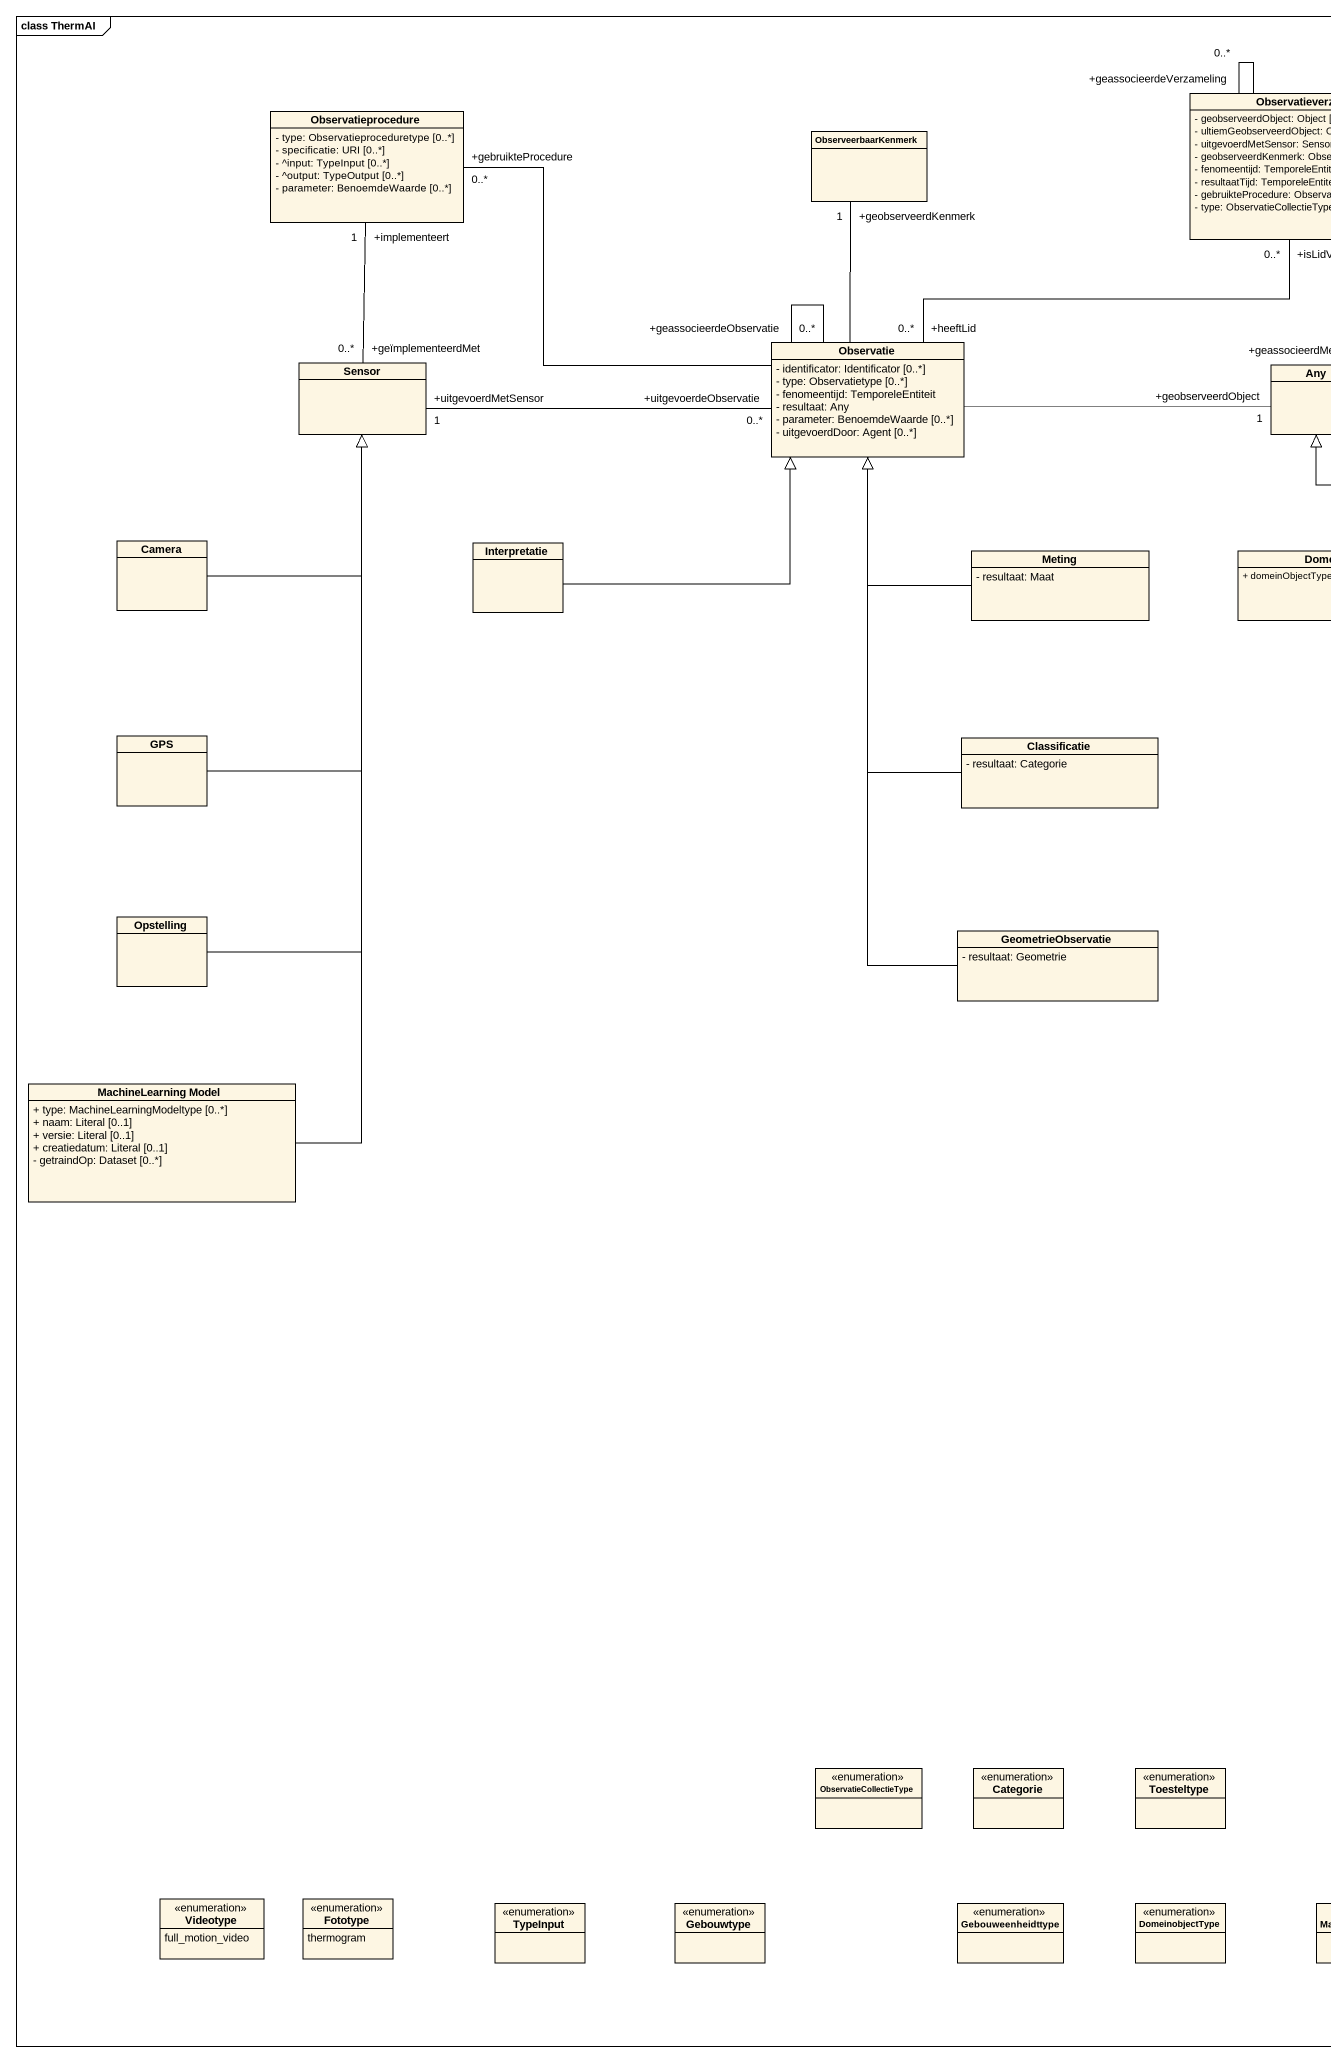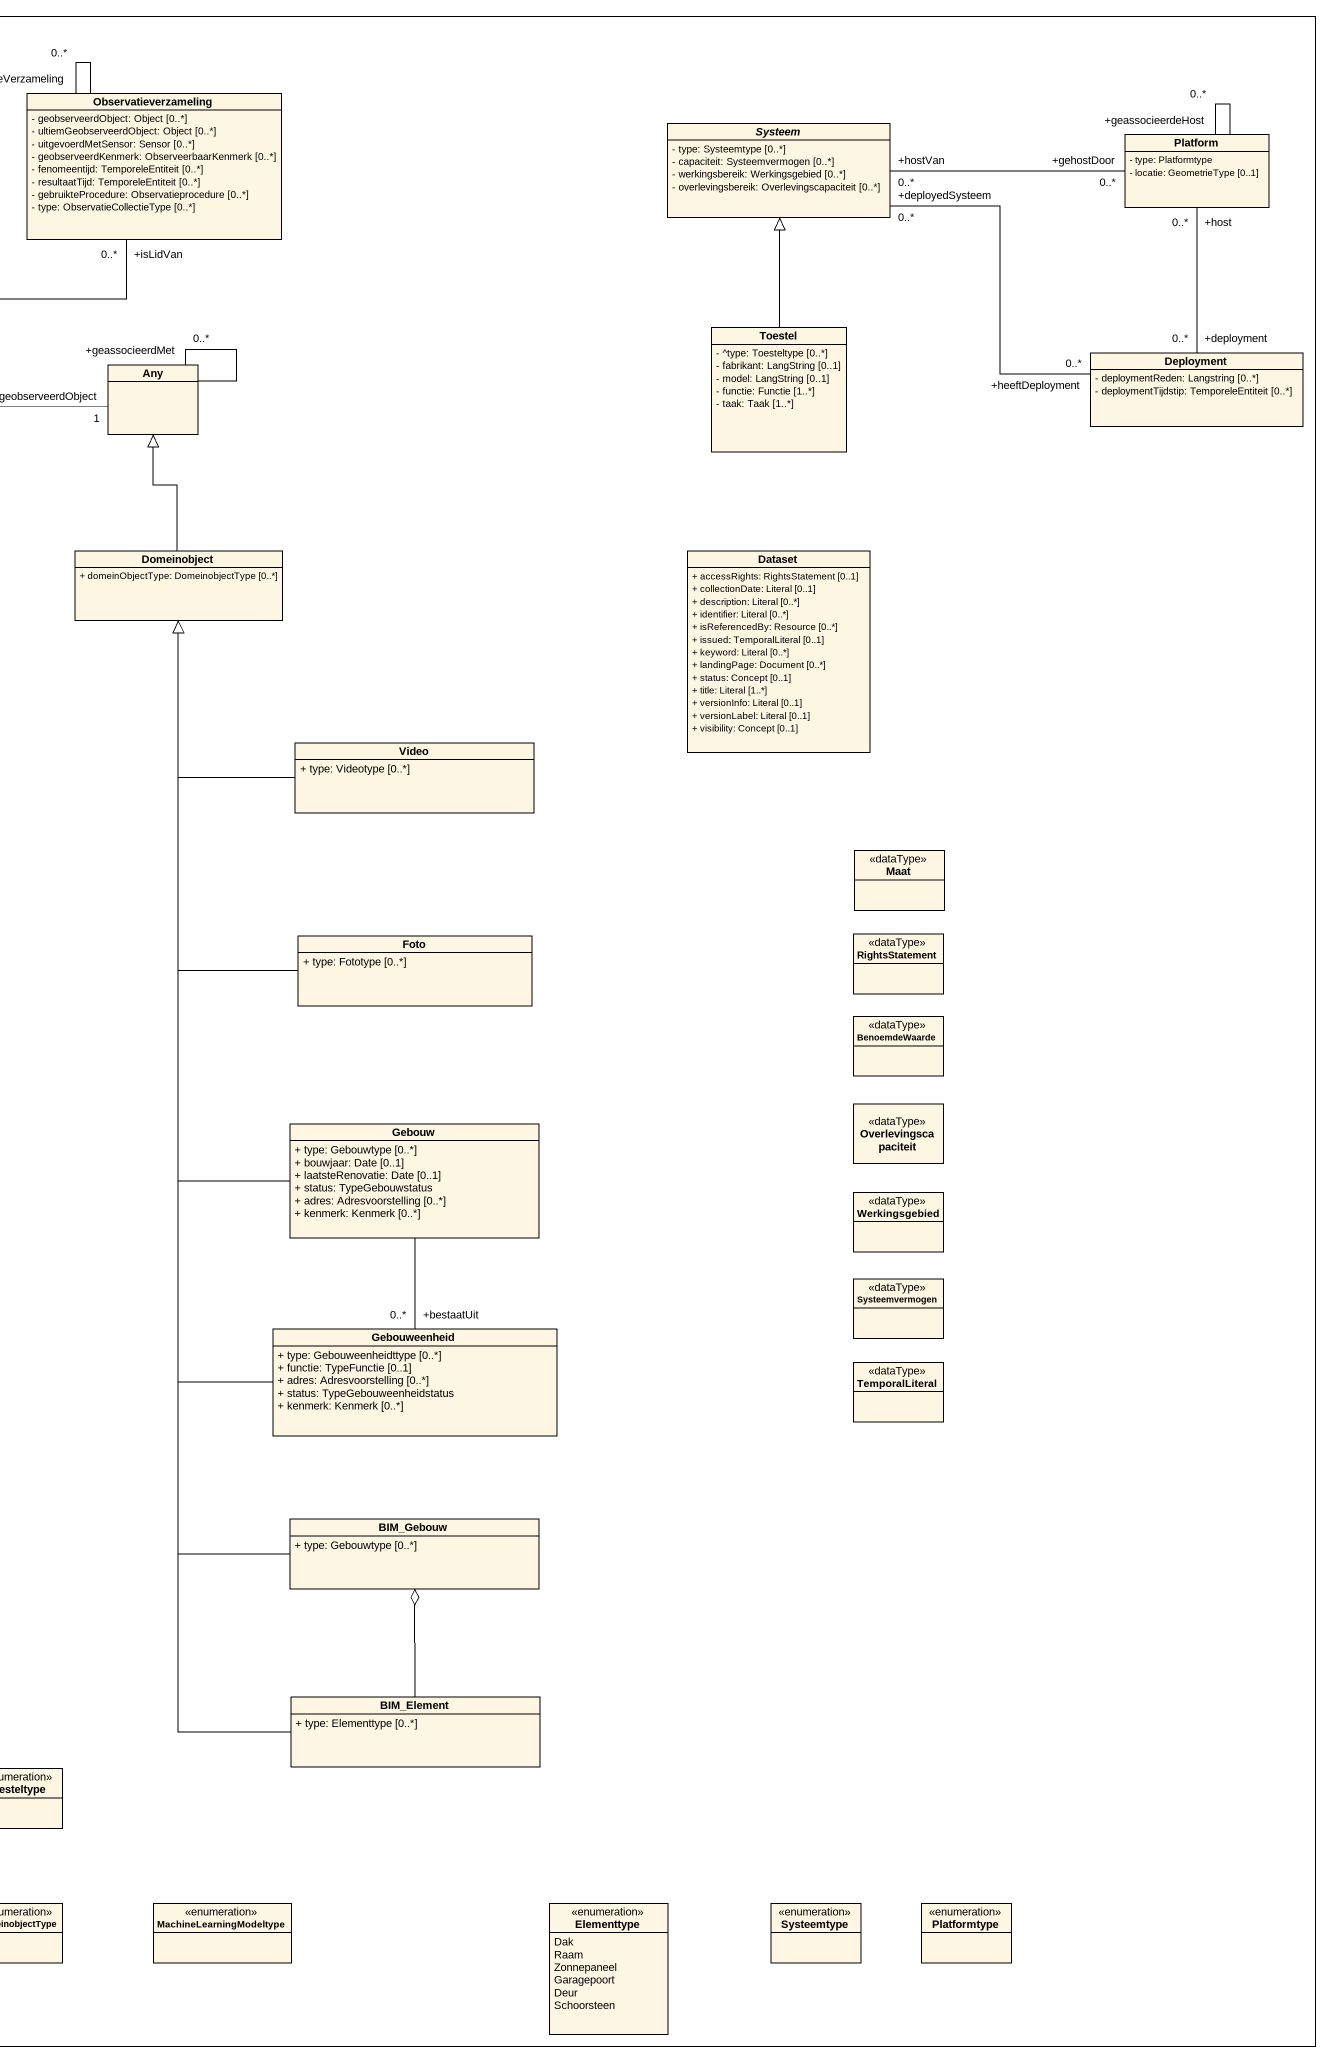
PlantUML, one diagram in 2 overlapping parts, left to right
@startuml
mainframe class ThermAI
hide circle
hide empty members
skinparam classAttributeIconSize 0
class Observatieprocedure {
  - type: Observatieproceduretype [0..*]
  - specificatie: URI [0..*]
  - ^input: TypeInput [0..*]
  - ^output: TypeOutput [0..*]
  - parameter: BenoemdeWaarde [0..*]
}
class ObserveerbaarKenmerk
class Observatieverzameling {
  - geobserveerdObject: Object [0..*]
  - ultiemGeobserveerdObject: Object [0..*]
  - uitgevoerdMetSensor: Sensor [0..*]
  - geobserveerdKenmerk: ObserveerbaarKenmerk [0..*]
  - fenomeentijd: TemporeleEntiteit [0..*]
  - resultaatTijd: TemporeleEntiteit [0..*]
  - gebruikteProcedure: Observatieprocedure [0..*]
  - type: ObservatieCollectieType [0..*]
}
abstract class Systeem {
  - type: Systeemtype [0..*]
  - capaciteit: Systeemvermogen [0..*]
  - werkingsbereik: Werkingsgebied [0..*]
  - overlevingsbereik: Overlevingscapaciteit [0..*]
}
class Platform {
  - type: Platformtype
  - locatie: GeometrieType [0..1]
}
class Observatie {
  - identificator: Identificator [0..*]
  - type: Observatietype [0..*]
  - fenomeentijd: TemporeleEntiteit
  - resultaat: Any
  - parameter: BenoemdeWaarde [0..*]
  - uitgevoerdDoor: Agent [0..*]
}
class Toestel {
  - ^type: Toesteltype [0..*]
  - fabrikant: LangString [0..1]
  - model: LangString [0..1]
  - functie: Functie [1..*]
  - taak: Taak [1..*]
}
class Deployment {
  - deploymentReden: Langstring [0..*]
  - deploymentTijdstip: TemporeleEntiteit [0..*]
}
class Sensor
class Any
class Camera
class Interpretatie
class Meting {
  - resultaat: Maat
}
class Domeinobject {
  + domeinObjectType: DomeinobjectType [0..*]
}
class Dataset {
  + accessRights: RightsStatement [0..1]
  + collectionDate: Literal [0..1]
  + description: Literal [0..*]
  + identifier: Literal [0..*]
  + isReferencedBy: Resource [0..*]
  + issued: TemporalLiteral [0..1]
  + keyword: Literal [0..*]
  + landingPage: Document [0..*]
  + status: Concept [0..1]
  + title: Literal [1..*]
  + versionInfo: Literal [0..1]
  + versionLabel: Literal [0..1]
  + visibility: Concept [0..1]
}
class GPS
class Classificatie {
  - resultaat: Categorie
}
class Video {
  + type: Videotype [0..*]
}
class Maat <<dataType>>
class Opstelling
class GeometrieObservatie {
  - resultaat: Geometrie
}
class Foto {
  + type: Fototype [0..*]
}
class RightsStatement <<dataType>>
class BenoemdeWaarde <<dataType>>
class "MachineLearning Model" as MachineLearning_Model {
  + type: MachineLearningModeltype [0..*]
  + naam: Literal [0..1]
  + versie: Literal [0..1]
  + creatiedatum: Literal [0..1]
  - getraindOp: Dataset [0..*]
}
class Gebouw {
  + type: Gebouwtype [0..*]
  + bouwjaar: Date [0..1]
  + laatsteRenovatie: Date [0..1]
  + status: TypeGebouwstatus
  + adres: Adresvoorstelling [0..*]
  + kenmerk: Kenmerk [0..*]
}
class Overlevingscapaciteit <<dataType>>
class Werkingsgebied <<dataType>>
class Systeemvermogen <<dataType>>
class Gebouweenheid {
  + type: Gebouweenheidttype [0..*]
  + functie: TypeFunctie [0..1]
  + adres: Adresvoorstelling [0..*]
  + status: TypeGebouweenheidstatus
  + kenmerk: Kenmerk [0..*]
}
class TemporalLiteral <<dataType>>
class BIM_Gebouw {
  + type: Gebouwtype [0..*]
}
class BIM_Element {
  + type: Elementtype [0..*]
}
enum ObservatieCollectieType
enum Categorie
enum Toesteltype
enum Videotype {
  full_motion_video
}
enum Fototype {
  thermogram
}
enum TypeInput
enum Gebouwtype
enum Gebouweenheidttype
enum DomeinobjectType
enum MachineLearningModeltype
enum Elementtype {
  Dak
  Raam
  Zonnepaneel
  Garagepoort
  Deur
  Schoorsteen
}
enum Systeemtype
enum Platformtype
Observatieverzameling -- "+geassocieerdeVerzameling\n0..*" Observatieverzameling
Observatieverzameling "+isLidVan\n0..*" -left- "+heeftLid\n0..*" Observatie
Systeem "+hostVan\n0..*" -right- "+gehostDoor\n0..*" Platform
Systeem "+deployedSysteem\n0..*" -right- "+heeftDeployment\n0..*" Deployment
Platform -- "+geassocieerdeHost\n0..*" Platform
Platform "+host\n0..*" -- "+deployment\n0..*" Deployment
Observatie -left- "+gebruikteProcedure\n0..*" Observatieprocedure
Observatie -up- "+geobserveerdKenmerk\n1" ObserveerbaarKenmerk
Observatie -- "+geassocieerdeObservatie\n0..*" Observatie
Observatie "+uitgevoerdeObservatie\n0..*" -left- "+uitgevoerdMetSensor\n1" Sensor
Toestel -up-|> Systeem
Sensor "+geïmplementeerdMet\n0..*" -up- "+implementeert\n1" Observatieprocedure
Any "+geobserveerdObject\n1" -left- Observatie
Any -- "+geassocieerdMet\n0..*" Any
Camera -up-|> Sensor
Interpretatie -right-|> Observatie
Meting -up-|> Observatie
Domeinobject -up-|> Any
GPS -up-|> Sensor
Classificatie -up-|> Observatie
Video -up-|> Domeinobject
Opstelling -up-|> Sensor
GeometrieObservatie -up-|> Observatie
Foto -up-|> Domeinobject
MachineLearning_Model -up-|> Sensor
Gebouw -up-|> Domeinobject
Gebouw -- "+bestaatUit\n0..*" Gebouweenheid
Gebouweenheid -up-|> Domeinobject
BIM_Gebouw -up-|> Domeinobject
BIM_Element -up-|> Domeinobject
BIM_Element -up-o BIM_Gebouw
@enduml
